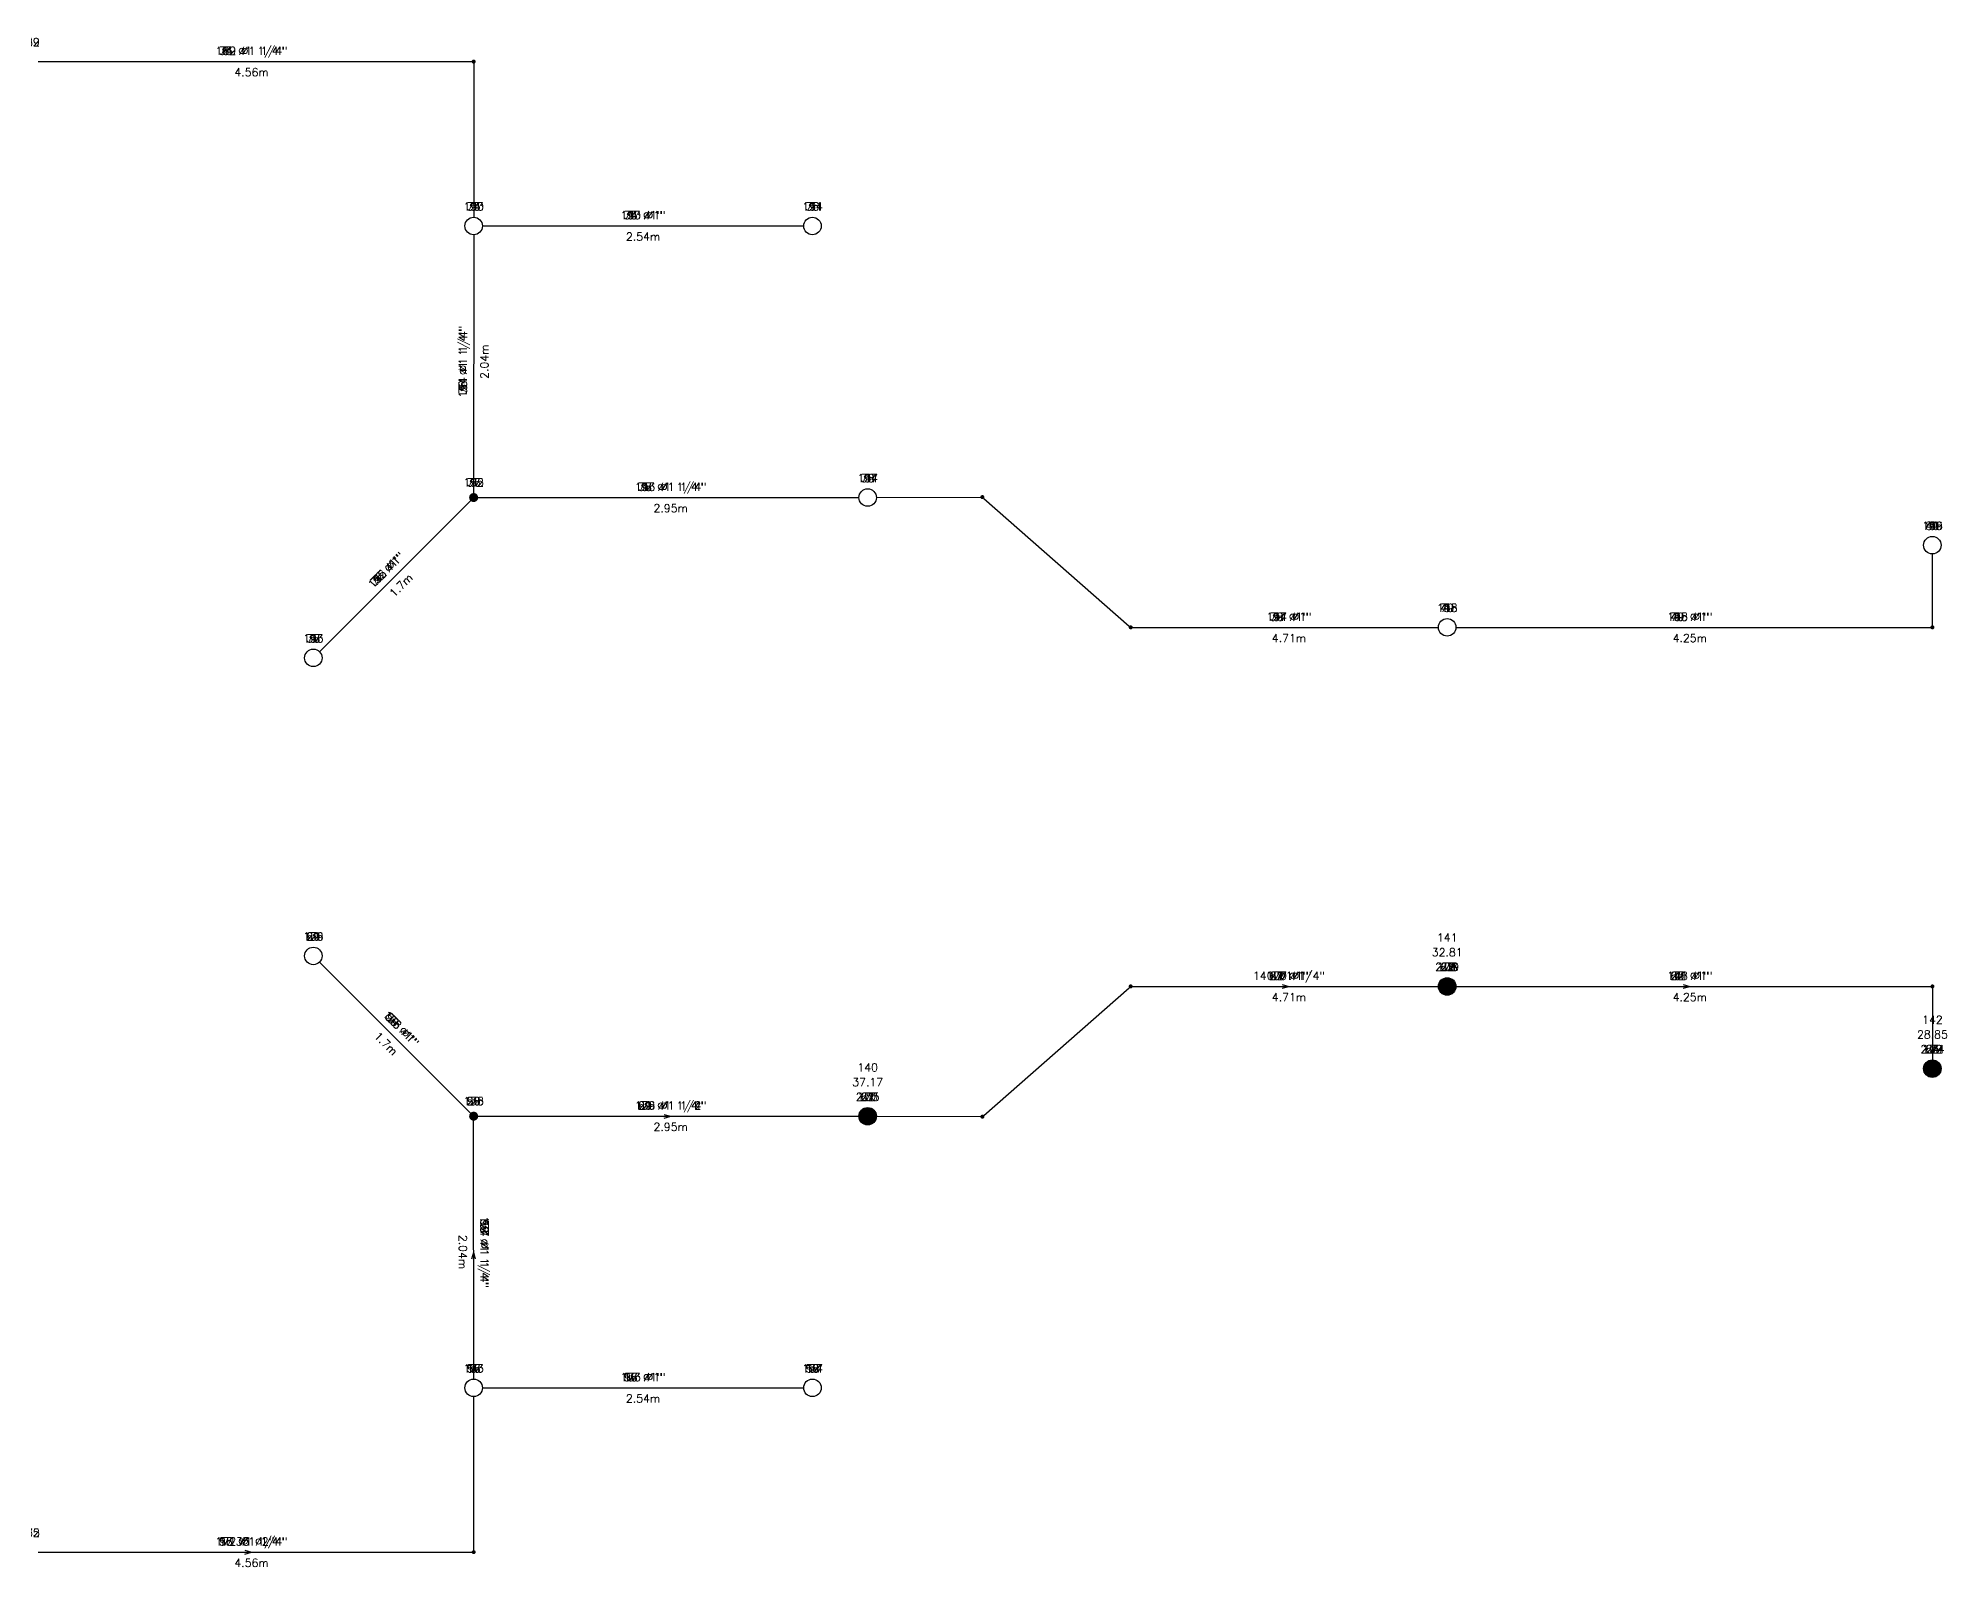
# Model space of a CAD drawing. Extents: x 0 to 27.3, y 0 to 11.5.
# Drawn here: x 13.03 to 27.34, y 0 to 11.46 of the extents above; entities that cross this region are included whole.
import ezdxf
from ezdxf.enums import TextEntityAlignment as Align

# ---------------------------------------------------------------- set-up
doc = ezdxf.new("R2010")
doc.units = 0
doc.header["$LTSCALE"] = 0.5
doc.layers.get('0').update_dxf_attribs({"linetype": 'CONTINUOUS'})
for name, color, linetype in [('TEXTO_NUDOS', 7, 'CONTINUOUS'), ('TEXTO_RAMAS', 7, 'CONTINUOUS'), ('UNIFILAR', 7, 'CONTINUOUS')]:
    doc.layers.add(name, color=color, linetype=linetype)
doc.styles.add('ROMANS', font='Romans', dxfattribs={"height": 2.5})

# ---------------------------------------------------------------- blocks, each defined once
blk = doc.blocks.new('NUDO_PASO_IPCI')
at = {"color": 0, "linetype": 'CONTINUOUS'}
for points in [[(-0.742494, 0.10584), (-0.749351, 0.031185), (-0.748721, -0.043781), (-0.749351, 0.031185)], [(-0.728219, 0.179437), (-0.742494, 0.10584), (-0.74061, -0.118309), (-0.748721, -0.043781)], [(-0.706667, 0.251241), (-0.728219, 0.179437), (-0.725099, -0.191656), (-0.74061, -0.118309)], [(-0.678054, 0.320535), (-0.706667, 0.251241), (-0.702343, -0.263087), (-0.725099, -0.191656)], [(-0.642667, 0.386626), (-0.678054, 0.320535), (-0.672569, -0.33189), (-0.702343, -0.263087)], [(-0.600858, 0.448854), (-0.642667, 0.386626), (-0.636075, -0.397377), (-0.672569, -0.33189)], [(-0.553045, 0.506597), (-0.600858, 0.448854), (-0.593226, -0.458893), (-0.636075, -0.397377)], [(-0.499707, 0.559279), (-0.553045, 0.506597), (-0.544449, -0.515825), (-0.593226, -0.458893)], [(-0.441376, 0.606372), (-0.499707, 0.559279), (-0.490233, -0.567602), (-0.544449, -0.515825)], [(-0.378635, 0.647407), (-0.441376, 0.606372), (-0.431118, -0.613708), (-0.490233, -0.567602)], [(-0.31211, 0.681973), (-0.378635, 0.647407), (-0.367696, -0.653682), (-0.431118, -0.613708)], [(-0.242467, 0.709725), (-0.31211, 0.681973), (-0.300599, -0.687124), (-0.367696, -0.653682)], [(-0.170402, 0.730386), (-0.242467, 0.709725), (-0.2305, -0.713702), (-0.300599, -0.687124)], [(-0.096633, 0.743749), (-0.170402, 0.730386), (-0.158097, -0.733148), (-0.2305, -0.713702)], [(-0.0219, 0.74968), (-0.096633, 0.743749), (-0.084114, -0.745268), (-0.158097, -0.733148)], [(0.053053, 0.748121), (-0.0219, 0.74968), (-0.009291, -0.749942), (-0.084114, -0.745268)], [(0.127475, 0.739087), (0.053053, 0.748121), (0.065624, -0.747123), (-0.009291, -0.749942)], [(0.200624, 0.722669), (0.127475, 0.739087), (0.139884, -0.736839), (0.065624, -0.747123)], [(0.271768, 0.699029), (0.200624, 0.722669), (0.212747, -0.719193), (0.139884, -0.736839)], [(0.340197, 0.668406), (0.271768, 0.699029), (0.283483, -0.694361), (0.212747, -0.719193)], [(0.405227, 0.631103), (0.340197, 0.668406), (0.351388, -0.662591), (0.283483, -0.694361)], [(0.466207, 0.587495), (0.405227, 0.631103), (0.415781, -0.624201), (0.351388, -0.662591)], [(0.52253, 0.538017), (0.466207, 0.587495), (0.47602, -0.579573), (0.415781, -0.624201)], [(0.573632, 0.483163), (0.52253, 0.538017), (0.531502, -0.529155), (0.47602, -0.579573)], [(0.619002, 0.423482), (0.573632, 0.483163), (0.581674, -0.47345), (0.531502, -0.529155)], [(0.658187, 0.359569), (0.619002, 0.423482), (0.626035, -0.413014), (0.581674, -0.47345)], [(0.690796, 0.292064), (0.658187, 0.359569), (0.66414, -0.348452), (0.626035, -0.413014)], [(0.716502, 0.22164), (0.690796, 0.292064), (0.695609, -0.280407), (0.66414, -0.348452)], [(0.73505, 0.149002), (0.716502, 0.22164), (0.720128, -0.209562), (0.695609, -0.280407)], [(0.746253, 0.074875), (0.73505, 0.149002), (0.737451, -0.136622), (0.720128, -0.209562)], [(0.75, 0), (0.746253, 0.074875), (0.747407, -0.062317), (0.737451, -0.136622)]]:
    blk.add_solid(points, dxfattribs=at)
blk = doc.blocks.new('NUDO_DERIVACION_IPCI')
at = {"color": 0, "linetype": 'CONTINUOUS'}
for points in [[(-0.742494, 0.10584), (-0.749351, 0.031185), (-0.748721, -0.043781), (-0.749351, 0.031185)], [(-0.728219, 0.179437), (-0.742494, 0.10584), (-0.74061, -0.118309), (-0.748721, -0.043781)], [(-0.706667, 0.251241), (-0.728219, 0.179437), (-0.725099, -0.191656), (-0.74061, -0.118309)], [(-0.678054, 0.320535), (-0.706667, 0.251241), (-0.702343, -0.263087), (-0.725099, -0.191656)], [(-0.642667, 0.386626), (-0.678054, 0.320535), (-0.672569, -0.33189), (-0.702343, -0.263087)], [(-0.600858, 0.448854), (-0.642667, 0.386626), (-0.636075, -0.397377), (-0.672569, -0.33189)], [(-0.553045, 0.506597), (-0.600858, 0.448854), (-0.593226, -0.458893), (-0.636075, -0.397377)], [(-0.499707, 0.559279), (-0.553045, 0.506597), (-0.544449, -0.515825), (-0.593226, -0.458893)], [(-0.441376, 0.606372), (-0.499707, 0.559279), (-0.490233, -0.567602), (-0.544449, -0.515825)], [(-0.378635, 0.647407), (-0.441376, 0.606372), (-0.431118, -0.613708), (-0.490233, -0.567602)], [(-0.31211, 0.681973), (-0.378635, 0.647407), (-0.367696, -0.653682), (-0.431118, -0.613708)], [(-0.242467, 0.709725), (-0.31211, 0.681973), (-0.300599, -0.687124), (-0.367696, -0.653682)], [(-0.170402, 0.730386), (-0.242467, 0.709725), (-0.2305, -0.713702), (-0.300599, -0.687124)], [(-0.096633, 0.743749), (-0.170402, 0.730386), (-0.158097, -0.733148), (-0.2305, -0.713702)], [(-0.0219, 0.74968), (-0.096633, 0.743749), (-0.084114, -0.745268), (-0.158097, -0.733148)], [(0.053053, 0.748121), (-0.0219, 0.74968), (-0.009291, -0.749942), (-0.084114, -0.745268)], [(0.127475, 0.739087), (0.053053, 0.748121), (0.065624, -0.747123), (-0.009291, -0.749942)], [(0.200624, 0.722669), (0.127475, 0.739087), (0.139884, -0.736839), (0.065624, -0.747123)], [(0.271768, 0.699029), (0.200624, 0.722669), (0.212747, -0.719193), (0.139884, -0.736839)], [(0.340197, 0.668406), (0.271768, 0.699029), (0.283483, -0.694361), (0.212747, -0.719193)], [(0.405227, 0.631103), (0.340197, 0.668406), (0.351388, -0.662591), (0.283483, -0.694361)], [(0.466207, 0.587495), (0.405227, 0.631103), (0.415781, -0.624201), (0.351388, -0.662591)], [(0.52253, 0.538017), (0.466207, 0.587495), (0.47602, -0.579573), (0.415781, -0.624201)], [(0.573632, 0.483163), (0.52253, 0.538017), (0.531502, -0.529155), (0.47602, -0.579573)], [(0.619002, 0.423482), (0.573632, 0.483163), (0.581674, -0.47345), (0.531502, -0.529155)], [(0.658187, 0.359569), (0.619002, 0.423482), (0.626035, -0.413014), (0.581674, -0.47345)], [(0.690796, 0.292064), (0.658187, 0.359569), (0.66414, -0.348452), (0.626035, -0.413014)], [(0.716502, 0.22164), (0.690796, 0.292064), (0.695609, -0.280407), (0.66414, -0.348452)], [(0.73505, 0.149002), (0.716502, 0.22164), (0.720128, -0.209562), (0.695609, -0.280407)], [(0.746253, 0.074875), (0.73505, 0.149002), (0.737451, -0.136622), (0.720128, -0.209562)], [(0.75, 0), (0.746253, 0.074875), (0.747407, -0.062317), (0.737451, -0.136622)]]:
    blk.add_solid(points, dxfattribs=at)
blk = doc.blocks.new('ROCIADOR_AUTOMATICO_IPCI')
at = {"color": 0, "linetype": 'CONTINUOUS'}
blk.add_circle((-0.004736, -0.005671), 1.5, dxfattribs=at)
blk = doc.blocks.new('ROCIADOR_RELLENO_IPCI')
at = {"color": 0}
for points in [[(-1.484989, 0.21168), (-1.498703, 0.062371), (-1.497442, -0.087561), (-1.498703, 0.062371)], [(-1.456437, 0.358874), (-1.484989, 0.21168), (-1.48122, -0.236619), (-1.497442, -0.087561)], [(-1.413334, 0.502482), (-1.456437, 0.358874), (-1.450197, -0.383312), (-1.48122, -0.236619)], [(-1.356108, 0.64107), (-1.413334, 0.502482), (-1.404685, -0.526175), (-1.450197, -0.383312)], [(-1.285333, 0.773252), (-1.356108, 0.64107), (-1.345138, -0.663781), (-1.404685, -0.526175)], [(-1.201715, 0.897708), (-1.285333, 0.773252), (-1.27215, -0.794754), (-1.345138, -0.663781)], [(-1.106091, 1.013195), (-1.201715, 0.897708), (-1.186452, -0.917787), (-1.27215, -0.794754)], [(-0.999414, 1.118558), (-1.106091, 1.013195), (-1.088898, -1.031649), (-1.186452, -0.917787)], [(-0.882752, 1.212745), (-0.999414, 1.118558), (-0.980465, -1.135204), (-1.088898, -1.031649)], [(-0.757269, 1.294814), (-0.882752, 1.212745), (-0.862236, -1.227416), (-0.980465, -1.135204)], [(-0.62422, 1.363946), (-0.757269, 1.294814), (-0.735391, -1.307364), (-0.862236, -1.227416)], [(-0.484934, 1.41945), (-0.62422, 1.363946), (-0.601199, -1.374249), (-0.735391, -1.307364)], [(-0.340803, 1.460771), (-0.484934, 1.41945), (-0.460999, -1.427403), (-0.601199, -1.374249)], [(-0.193267, 1.487497), (-0.340803, 1.460771), (-0.316194, -1.466295), (-0.460999, -1.427403)], [(-0.043799, 1.49936), (-0.193267, 1.487497), (-0.168229, -1.490537), (-0.316194, -1.466295)], [(0.106106, 1.496242), (-0.043799, 1.49936), (-0.018583, -1.499885), (-0.168229, -1.490537)], [(0.254951, 1.478175), (0.106106, 1.496242), (0.131249, -1.494247), (-0.018583, -1.499885)], [(0.401248, 1.445337), (0.254951, 1.478175), (0.279769, -1.473679), (0.131249, -1.494247)], [(0.543537, 1.398059), (0.401248, 1.445337), (0.425493, -1.438386), (0.279769, -1.473679)], [(0.680394, 1.336811), (0.543537, 1.398059), (0.566967, -1.388722), (0.425493, -1.438386)], [(0.810453, 1.262206), (0.680394, 1.336811), (0.702775, -1.325182), (0.566967, -1.388722)], [(0.932415, 1.17499), (0.810453, 1.262206), (0.831562, -1.248401), (0.702775, -1.325182)], [(1.04506, 1.076034), (0.932415, 1.17499), (0.952039, -1.159147), (0.831562, -1.248401)], [(1.147263, 0.966327), (1.04506, 1.076034), (1.063005, -1.05831), (0.952039, -1.159147)], [(1.238003, 0.846964), (1.147263, 0.966327), (1.163349, -0.9469), (1.063005, -1.05831)], [(1.316374, 0.719138), (1.238003, 0.846964), (1.252069, -0.826028), (1.163349, -0.9469)], [(1.381591, 0.584128), (1.316374, 0.719138), (1.328279, -0.696903), (1.252069, -0.826028)], [(1.433005, 0.44328), (1.381591, 0.584128), (1.391218, -0.560815), (1.328279, -0.696903)], [(1.4701, 0.298004), (1.433005, 0.44328), (1.440255, -0.419123), (1.391218, -0.560815)], [(1.492506, 0.14975), (1.4701, 0.298004), (1.474903, -0.273244), (1.440255, -0.419123)], [(1.5, 0), (1.492506, 0.14975), (1.494813, -0.124634), (1.474903, -0.273244)]]:
    blk.add_solid(points, dxfattribs=at)

msp = doc.modelspace()

# ---------------------------------------------------------------- linework, layer by layer
at = {"layer": 'UNIFILAR', "color": 94, "linetype": 'CONTINUOUS'}
for p, q in [((13.028216, 11.285356, 5), (16.278314, 11.285356, 5)), ((13.028216, 11.285356, 7.6), (16.278314, 11.285356, 7.6)), ((13.028216, 11.285356, 10.2), (16.278314, 11.285356, 10.2)), ((13.028216, 11.285356, 12.8), (16.278314, 11.285356, 12.8)), ((13.028216, 11.285356, 15.4), (16.278314, 11.285356, 15.4)), ((16.293315, 11.270356, 5), (16.293336, 10.11871, 5)), ((16.293315, 11.270356, 7.6), (16.293336, 10.11871, 7.6)), ((16.293315, 11.270356, 10.2), (16.293336, 10.11871, 10.2)), ((16.293315, 11.270356, 12.8), (16.293336, 10.11871, 12.8)), ((16.293315, 11.270356, 15.4), (16.293336, 10.11871, 15.4)), ((16.358962, 10.053085, 5), (18.767712, 10.053085, 5)), ((16.358962, 10.053085, 7.6), (18.767712, 10.053085, 7.6)), ((16.358962, 10.053085, 10.2), (18.767712, 10.053085, 10.2)), ((16.358962, 10.053085, 12.8), (18.767712, 10.053085, 12.8)), ((16.358962, 10.053085, 15.4), (18.767712, 10.053085, 15.4)), ((16.293331, 9.98746, 5), (16.293156, 8.050657, 5)), ((16.293331, 9.98746, 7.6), (16.293156, 8.050657, 7.6)), ((16.293331, 9.98746, 10.2), (16.293156, 8.050657, 10.2)), ((16.293331, 9.98746, 12.8), (16.293156, 8.050657, 12.8)), ((16.293331, 9.98746, 15.4), (16.293156, 8.050657, 15.4)), ((16.326903, 8.016907, 5), (19.181778, 8.016907, 5)), ((16.326903, 8.016907, 7.6), (19.181778, 8.016907, 7.6)), ((16.326903, 8.016907, 10.2), (19.181778, 8.016907, 10.2)), ((16.326903, 8.016907, 12.8), (19.181778, 8.016907, 12.8)), ((16.326903, 8.016907, 15.4), (19.181778, 8.016907, 15.4)), ((19.313027, 8.017167, 5), (20.092396, 8.02025, 5)), ((19.313027, 8.017167, 7.6), (20.092396, 8.02025, 7.6)), ((19.313027, 8.017167, 10.2), (20.092396, 8.02025, 10.2)), ((19.313027, 8.017167, 12.8), (20.092396, 8.02025, 12.8)), ((19.313027, 8.017167, 15.4), (20.092396, 8.02025, 15.4)), ((16.269288, 7.993042, 5), (15.137476, 6.861229, 5)), ((16.269288, 7.993042, 7.6), (15.137476, 6.861229, 7.6)), ((16.269288, 7.993042, 10.2), (15.137476, 6.861229, 10.2)), ((16.269288, 7.993042, 12.8), (15.137476, 6.861229, 12.8)), ((16.269288, 7.993042, 15.4), (15.137476, 6.861229, 15.4)), ((20.118666, 8.01041, 5), (21.208132, 7.053559, 5)), ((20.118666, 8.01041, 7.6), (21.208132, 7.053559, 7.6)), ((20.118666, 8.01041, 10.2), (21.208132, 7.053559, 10.2)), ((20.118666, 8.01041, 12.8), (21.208132, 7.053559, 12.8)), ((20.118666, 8.01041, 15.4), (21.208132, 7.053559, 15.4)), ((27.230308, 7.058661, 5), (27.230308, 7.594097, 5)), ((27.230308, 7.058661, 7.6), (27.230308, 7.594097, 7.6)), ((27.230308, 7.058661, 10.2), (27.230308, 7.594097, 10.2)), ((27.230308, 7.058661, 12.8), (27.230308, 7.594097, 12.8)), ((27.230308, 7.058661, 15.4), (27.230308, 7.594097, 15.4)), ((21.234403, 7.043661, 5), (23.526736, 7.043661, 5)), ((21.234403, 7.043661, 7.6), (23.526736, 7.043661, 7.6)), ((21.234403, 7.043661, 10.2), (23.526736, 7.043661, 10.2)), ((21.234403, 7.043661, 12.8), (23.526736, 7.043661, 12.8)), ((21.234403, 7.043661, 15.4), (23.526736, 7.043661, 15.4)), ((23.657986, 7.043661, 5), (27.215308, 7.043661, 5)), ((23.657986, 7.043661, 7.6), (27.215308, 7.043661, 7.6)), ((23.657986, 7.043661, 10.2), (27.215308, 7.043661, 10.2)), ((23.657986, 7.043661, 12.8), (27.215308, 7.043661, 12.8)), ((23.657986, 7.043661, 15.4), (27.215308, 7.043661, 15.4)), ((16.269288, 3.402289, 5), (15.137476, 4.534102, 5)), ((16.269288, 3.402289, 7.6), (15.137476, 4.534102, 7.6)), ((16.269288, 3.402289, 10.2), (15.137476, 4.534102, 10.2)), ((16.269288, 3.402289, 12.8), (15.137476, 4.534102, 12.8)), ((16.269288, 3.402289, 15.4), (15.137476, 4.534102, 15.4)), ((20.118666, 3.384921, 5), (21.208132, 4.341772, 5)), ((20.118666, 3.384921, 7.6), (21.208132, 4.341772, 7.6)), ((20.118666, 3.384921, 10.2), (21.208132, 4.341772, 10.2)), ((20.118666, 3.384921, 12.8), (21.208132, 4.341772, 12.8)), ((20.118666, 3.384921, 15.4), (21.208132, 4.341772, 15.4)), ((21.234403, 4.35167, 5), (23.526736, 4.35167, 5)), ((21.234403, 4.35167, 7.6), (23.526736, 4.35167, 7.6)), ((21.234403, 4.35167, 10.2), (23.526736, 4.35167, 10.2)), ((21.234403, 4.35167, 12.8), (23.526736, 4.35167, 12.8)), ((21.234403, 4.35167, 15.4), (23.526736, 4.35167, 15.4)), ((22.355882, 4.36567, 15.4), (22.405882, 4.35167, 15.4)), ((22.355882, 4.33767, 15.4), (22.405882, 4.35167, 15.4)), ((23.657986, 4.35167, 5), (27.215308, 4.35167, 5)), ((23.657986, 4.35167, 7.6), (27.215308, 4.35167, 7.6)), ((23.657986, 4.35167, 10.2), (27.215308, 4.35167, 10.2)), ((23.657986, 4.35167, 12.8), (27.215308, 4.35167, 12.8)), ((23.657986, 4.35167, 15.4), (27.215308, 4.35167, 15.4)), ((25.361335, 4.36567, 15.4), (25.411335, 4.35167, 15.4)), ((25.361335, 4.33767, 15.4), (25.411335, 4.35167, 15.4)), ((27.230308, 4.33667, 5), (27.230308, 3.801234, 5)), ((27.230308, 4.33667, 7.6), (27.230308, 3.801234, 7.6)), ((27.230308, 4.33667, 10.2), (27.230308, 3.801234, 10.2)), ((27.230308, 4.33667, 12.8), (27.230308, 3.801234, 12.8)), ((27.230308, 4.33667, 15.4), (27.230308, 3.801234, 15.4)), ((16.293331, 1.407871, 5), (16.293156, 3.344674, 5)), ((16.293331, 1.407871, 7.6), (16.293156, 3.344674, 7.6)), ((16.293331, 1.407871, 10.2), (16.293156, 3.344674, 10.2)), ((16.293331, 1.407871, 12.8), (16.293156, 3.344674, 12.8)), ((16.293331, 1.407871, 15.4), (16.293156, 3.344674, 15.4)), ((16.326903, 3.378424, 5), (19.181778, 3.378424, 5)), ((16.326903, 3.378424, 7.6), (19.181778, 3.378424, 7.6)), ((16.326903, 3.378424, 10.2), (19.181778, 3.378424, 10.2)), ((16.326903, 3.378424, 12.8), (19.181778, 3.378424, 12.8)), ((16.326903, 3.378424, 15.4), (19.181778, 3.378424, 15.4)), ((17.720278, 3.392424, 15.4), (17.770278, 3.378424, 15.4)), ((17.720278, 3.364424, 15.4), (17.770278, 3.378424, 15.4)), ((19.313027, 3.378165, 5), (20.092396, 3.375082, 5)), ((19.313027, 3.378165, 7.6), (20.092396, 3.375082, 7.6)), ((19.313027, 3.378165, 10.2), (20.092396, 3.375082, 10.2)), ((19.313027, 3.378165, 12.8), (20.092396, 3.375082, 12.8)), ((19.313027, 3.378165, 15.4), (20.092396, 3.375082, 15.4)), ((16.27925, 2.310334, 15.4), (16.293245, 2.360335, 15.4)), ((16.30725, 2.310336, 15.4), (16.293245, 2.360335, 15.4)), ((16.358962, 1.342246, 5), (18.767712, 1.342246, 5)), ((16.358962, 1.342246, 7.6), (18.767712, 1.342246, 7.6)), ((16.358962, 1.342246, 10.2), (18.767712, 1.342246, 10.2)), ((16.358962, 1.342246, 12.8), (18.767712, 1.342246, 12.8)), ((16.358962, 1.342246, 15.4), (18.767712, 1.342246, 15.4)), ((16.293315, 0.124975, 5), (16.293336, 1.276621, 5)), ((16.293315, 0.124975, 7.6), (16.293336, 1.276621, 7.6)), ((16.293315, 0.124975, 10.2), (16.293336, 1.276621, 10.2)), ((16.293315, 0.124975, 12.8), (16.293336, 1.276621, 12.8)), ((16.293315, 0.124975, 15.4), (16.293336, 1.276621, 15.4)), ((13.028216, 0.109975, 5), (16.278314, 0.109975, 5)), ((13.028216, 0.109975, 7.6), (16.278314, 0.109975, 7.6)), ((13.028216, 0.109975, 10.2), (16.278314, 0.109975, 10.2)), ((13.028216, 0.109975, 12.8), (16.278314, 0.109975, 12.8)), ((13.028216, 0.109975, 15.4), (16.278314, 0.109975, 15.4)), ((14.577953, 0.123975, 15.4), (14.627953, 0.109975, 15.4)), ((14.577953, 0.095975, 15.4), (14.627953, 0.109975, 15.4))]:
    msp.add_line(p, q, dxfattribs=at)

# ---------------------------------------------------------------- block references
for name, p, xscale, yscale in [('NUDO_PASO_IPCI', (16.293314, 11.285356, 5), 0.02, 0.02), ('NUDO_PASO_IPCI', (16.293314, 11.285356, 7.6), 0.02, 0.02), ('NUDO_PASO_IPCI', (16.293314, 11.285356, 10.2), 0.02, 0.02), ('NUDO_PASO_IPCI', (16.293314, 11.285356, 12.8), 0.02, 0.02), ('NUDO_PASO_IPCI', (16.293314, 11.285356, 15.4), 0.02, 0.02), ('ROCIADOR_AUTOMATICO_IPCI', (16.293337, 10.053085, 5), 0.04375, 0.04375), ('ROCIADOR_AUTOMATICO_IPCI', (16.293337, 10.053085, 7.6), 0.04375, 0.04375), ('ROCIADOR_AUTOMATICO_IPCI', (16.293337, 10.053085, 10.2), 0.04375, 0.04375), ('ROCIADOR_AUTOMATICO_IPCI', (16.293337, 10.053085, 12.8), 0.04375, 0.04375), ('ROCIADOR_AUTOMATICO_IPCI', (16.293337, 10.053085, 15.4), 0.04375, 0.04375), ('ROCIADOR_AUTOMATICO_IPCI', (18.833337, 10.053085, 5), 0.04375, 0.04375), ('ROCIADOR_AUTOMATICO_IPCI', (18.833337, 10.053085, 7.6), 0.04375, 0.04375), ('ROCIADOR_AUTOMATICO_IPCI', (18.833337, 10.053085, 10.2), 0.04375, 0.04375), ('ROCIADOR_AUTOMATICO_IPCI', (18.833337, 10.053085, 12.8), 0.04375, 0.04375), ('ROCIADOR_AUTOMATICO_IPCI', (18.833337, 10.053085, 15.4), 0.04375, 0.04375), ('NUDO_DERIVACION_IPCI', (16.293153, 8.016907, 5), 0.045, 0.045), ('NUDO_DERIVACION_IPCI', (16.293153, 8.016907, 7.6), 0.045, 0.045), ('NUDO_DERIVACION_IPCI', (16.293153, 8.016907, 10.2), 0.045, 0.045), ('NUDO_DERIVACION_IPCI', (16.293153, 8.016907, 12.8), 0.045, 0.045), ('NUDO_DERIVACION_IPCI', (16.293153, 8.016907, 15.4), 0.045, 0.045), ('ROCIADOR_AUTOMATICO_IPCI', (19.247403, 8.016907, 5), 0.04375, 0.04375), ('ROCIADOR_AUTOMATICO_IPCI', (19.247403, 8.016907, 7.6), 0.04375, 0.04375), ('ROCIADOR_AUTOMATICO_IPCI', (19.247403, 8.016907, 10.2), 0.04375, 0.04375), ('ROCIADOR_AUTOMATICO_IPCI', (19.247403, 8.016907, 12.8), 0.04375, 0.04375), ('ROCIADOR_AUTOMATICO_IPCI', (19.247403, 8.016907, 15.4), 0.04375, 0.04375), ('NUDO_PASO_IPCI', (20.107396, 8.020309, 5), 0.02, 0.02), ('NUDO_PASO_IPCI', (20.107396, 8.020309, 7.6), 0.02, 0.02), ('NUDO_PASO_IPCI', (20.107396, 8.020309, 10.2), 0.02, 0.02), ('NUDO_PASO_IPCI', (20.107396, 8.020309, 12.8), 0.02, 0.02), ('NUDO_PASO_IPCI', (20.107396, 8.020309, 15.4), 0.02, 0.02), ('ROCIADOR_AUTOMATICO_IPCI', (27.230308, 7.659722, 5), 0.04375, 0.04375), ('ROCIADOR_AUTOMATICO_IPCI', (27.230308, 7.659722, 7.6), 0.04375, 0.04375), ('ROCIADOR_AUTOMATICO_IPCI', (27.230308, 7.659722, 10.2), 0.04375, 0.04375), ('ROCIADOR_AUTOMATICO_IPCI', (27.230308, 7.659722, 12.8), 0.04375, 0.04375), ('ROCIADOR_AUTOMATICO_IPCI', (27.230308, 7.659722, 15.4), 0.04375, 0.04375), ('NUDO_PASO_IPCI', (21.219403, 7.043661, 5), 0.02, 0.02), ('NUDO_PASO_IPCI', (21.219403, 7.043661, 7.6), 0.02, 0.02), ('NUDO_PASO_IPCI', (21.219403, 7.043661, 10.2), 0.02, 0.02), ('NUDO_PASO_IPCI', (21.219403, 7.043661, 12.8), 0.02, 0.02), ('NUDO_PASO_IPCI', (21.219403, 7.043661, 15.4), 0.02, 0.02), ('ROCIADOR_AUTOMATICO_IPCI', (23.592361, 7.043661, 5), 0.04375, 0.04375), ('ROCIADOR_AUTOMATICO_IPCI', (23.592361, 7.043661, 7.6), 0.04375, 0.04375), ('ROCIADOR_AUTOMATICO_IPCI', (23.592361, 7.043661, 10.2), 0.04375, 0.04375), ('ROCIADOR_AUTOMATICO_IPCI', (23.592361, 7.043661, 12.8), 0.04375, 0.04375), ('ROCIADOR_AUTOMATICO_IPCI', (23.592361, 7.043661, 15.4), 0.04375, 0.04375), ('NUDO_PASO_IPCI', (27.230308, 7.043661, 5), 0.02, 0.02), ('NUDO_PASO_IPCI', (27.230308, 7.043661, 7.6), 0.02, 0.02), ('NUDO_PASO_IPCI', (27.230308, 7.043661, 10.2), 0.02, 0.02), ('NUDO_PASO_IPCI', (27.230308, 7.043661, 12.8), 0.02, 0.02), ('NUDO_PASO_IPCI', (27.230308, 7.043661, 15.4), 0.02, 0.02), ('ROCIADOR_AUTOMATICO_IPCI', (15.091072, 6.814825, 5), 0.04375, 0.04375), ('ROCIADOR_AUTOMATICO_IPCI', (15.091072, 6.814825, 7.6), 0.04375, 0.04375), ('ROCIADOR_AUTOMATICO_IPCI', (15.091072, 6.814825, 10.2), 0.04375, 0.04375), ('ROCIADOR_AUTOMATICO_IPCI', (15.091072, 6.814825, 12.8), 0.04375, 0.04375), ('ROCIADOR_AUTOMATICO_IPCI', (15.091072, 6.814825, 15.4), 0.04375, 0.04375), ('ROCIADOR_AUTOMATICO_IPCI', (15.091072, 4.580506, 5), 0.04375, 0.04375), ('ROCIADOR_AUTOMATICO_IPCI', (15.091072, 4.580506, 7.6), 0.04375, 0.04375), ('ROCIADOR_AUTOMATICO_IPCI', (15.091072, 4.580506, 10.2), 0.04375, 0.04375), ('ROCIADOR_AUTOMATICO_IPCI', (15.091072, 4.580506, 12.8), 0.04375, 0.04375), ('ROCIADOR_AUTOMATICO_IPCI', (15.091072, 4.580506, 15.4), 0.04375, 0.04375), ('NUDO_PASO_IPCI', (21.219403, 4.35167, 5), 0.02, 0.02), ('NUDO_PASO_IPCI', (21.219403, 4.35167, 7.6), 0.02, 0.02), ('NUDO_PASO_IPCI', (21.219403, 4.35167, 10.2), 0.02, 0.02), ('NUDO_PASO_IPCI', (21.219403, 4.35167, 12.8), 0.02, 0.02), ('NUDO_PASO_IPCI', (21.219403, 4.35167, 15.4), 0.02, 0.02), ('ROCIADOR_AUTOMATICO_IPCI', (23.592361, 4.35167, 5), 0.04375, 0.04375), ('ROCIADOR_AUTOMATICO_IPCI', (23.592361, 4.35167, 7.6), 0.04375, 0.04375), ('ROCIADOR_AUTOMATICO_IPCI', (23.592361, 4.35167, 10.2), 0.04375, 0.04375), ('ROCIADOR_AUTOMATICO_IPCI', (23.592361, 4.35167, 12.8), 0.04375, 0.04375), ('ROCIADOR_AUTOMATICO_IPCI', (23.592361, 4.35167, 15.4), 0.04375, 0.04375), ('NUDO_PASO_IPCI', (27.230308, 4.35167, 5), 0.02, 0.02), ('NUDO_PASO_IPCI', (27.230308, 4.35167, 7.6), 0.02, 0.02), ('NUDO_PASO_IPCI', (27.230308, 4.35167, 10.2), 0.02, 0.02), ('NUDO_PASO_IPCI', (27.230308, 4.35167, 12.8), 0.02, 0.02), ('NUDO_PASO_IPCI', (27.230308, 4.35167, 15.4), 0.02, 0.02), ('ROCIADOR_AUTOMATICO_IPCI', (27.230308, 3.735609, 5), 0.04375, 0.04375), ('ROCIADOR_AUTOMATICO_IPCI', (27.230308, 3.735609, 7.6), 0.04375, 0.04375), ('ROCIADOR_AUTOMATICO_IPCI', (27.230308, 3.735609, 10.2), 0.04375, 0.04375), ('ROCIADOR_AUTOMATICO_IPCI', (27.230308, 3.735609, 12.8), 0.04375, 0.04375), ('ROCIADOR_AUTOMATICO_IPCI', (27.230308, 3.735609, 15.4), 0.04375, 0.04375), ('ROCIADOR_AUTOMATICO_IPCI', (19.247403, 3.378424, 5), 0.04375, 0.04375), ('ROCIADOR_AUTOMATICO_IPCI', (19.247403, 3.378424, 7.6), 0.04375, 0.04375), ('ROCIADOR_AUTOMATICO_IPCI', (19.247403, 3.378424, 10.2), 0.04375, 0.04375), ('ROCIADOR_AUTOMATICO_IPCI', (19.247403, 3.378424, 12.8), 0.04375, 0.04375), ('ROCIADOR_AUTOMATICO_IPCI', (19.247403, 3.378424, 15.4), 0.04375, 0.04375), ('NUDO_DERIVACION_IPCI', (16.293153, 3.378424, 5), 0.045, 0.045), ('NUDO_DERIVACION_IPCI', (16.293153, 3.378424, 7.6), 0.045, 0.045), ('NUDO_DERIVACION_IPCI', (16.293153, 3.378424, 10.2), 0.045, 0.045), ('NUDO_DERIVACION_IPCI', (16.293153, 3.378424, 12.8), 0.045, 0.045), ('NUDO_DERIVACION_IPCI', (16.293153, 3.378424, 15.4), 0.045, 0.045), ('NUDO_PASO_IPCI', (20.107396, 3.375022, 5), 0.02, 0.02), ('NUDO_PASO_IPCI', (20.107396, 3.375022, 7.6), 0.02, 0.02), ('NUDO_PASO_IPCI', (20.107396, 3.375022, 10.2), 0.02, 0.02), ('NUDO_PASO_IPCI', (20.107396, 3.375022, 12.8), 0.02, 0.02), ('NUDO_PASO_IPCI', (20.107396, 3.375022, 15.4), 0.02, 0.02), ('ROCIADOR_AUTOMATICO_IPCI', (16.293337, 1.342246, 5), 0.04375, 0.04375), ('ROCIADOR_AUTOMATICO_IPCI', (16.293337, 1.342246, 7.6), 0.04375, 0.04375), ('ROCIADOR_AUTOMATICO_IPCI', (16.293337, 1.342246, 10.2), 0.04375, 0.04375), ('ROCIADOR_AUTOMATICO_IPCI', (16.293337, 1.342246, 12.8), 0.04375, 0.04375), ('ROCIADOR_AUTOMATICO_IPCI', (16.293337, 1.342246, 15.4), 0.04375, 0.04375), ('ROCIADOR_AUTOMATICO_IPCI', (18.833337, 1.342246, 5), 0.04375, 0.04375), ('ROCIADOR_AUTOMATICO_IPCI', (18.833337, 1.342246, 7.6), 0.04375, 0.04375), ('ROCIADOR_AUTOMATICO_IPCI', (18.833337, 1.342246, 10.2), 0.04375, 0.04375), ('ROCIADOR_AUTOMATICO_IPCI', (18.833337, 1.342246, 12.8), 0.04375, 0.04375), ('ROCIADOR_AUTOMATICO_IPCI', (18.833337, 1.342246, 15.4), 0.04375, 0.04375), ('NUDO_PASO_IPCI', (16.293314, 0.109975, 5), 0.02, 0.02), ('NUDO_PASO_IPCI', (16.293314, 0.109975, 7.6), 0.02, 0.02), ('NUDO_PASO_IPCI', (16.293314, 0.109975, 10.2), 0.02, 0.02), ('NUDO_PASO_IPCI', (16.293314, 0.109975, 12.8), 0.02, 0.02), ('NUDO_PASO_IPCI', (16.293314, 0.109975, 15.4), 0.02, 0.02)]:
    msp.add_blockref(name, p, dxfattribs=dict(at, xscale=xscale, yscale=yscale))
at = {"layer": 'UNIFILAR', "color": 4, "linetype": 'CONTINUOUS', "xscale": 0.04375, "yscale": 0.04375}
for p in [(23.592361, 4.35167, 15.4), (27.230308, 3.735609, 15.4), (19.247403, 3.378424, 15.4)]:
    msp.add_blockref('ROCIADOR_RELLENO_IPCI', p, dxfattribs=at)

# ---------------------------------------------------------------- texts
at = {"layer": 'TEXTO_NUDOS', "color": 94, "linetype": 'CONTINUOUS', "style": 'ROMANS'}
for s, p in [('189', (12.962591, 11.400981, 5)), ('112', (12.962591, 11.400981, 12.8)), ('152', (12.962591, 11.400981, 15.4)), ('190', (16.293337, 10.16871, 5)), ('113', (16.293337, 10.16871, 12.8)), ('153', (16.293337, 10.16871, 15.4)), ('35', (16.293337, 10.16871, 7.6)), ('74', (16.293337, 10.16871, 10.2)), ('191', (18.833337, 10.16871, 5)), ('114', (18.833337, 10.16871, 12.8)), ('154', (18.833337, 10.16871, 15.4)), ('36', (18.833337, 10.16871, 7.6)), ('75', (18.833337, 10.16871, 10.2)), ('192', (16.293153, 8.100657, 5)), ('115', (16.293153, 8.100657, 12.8)), ('155', (16.293153, 8.100657, 15.4)), ('37', (16.293153, 8.100657, 7.6)), ('76', (16.293153, 8.100657, 10.2)), ('194', (19.247403, 8.132532, 5)), ('117', (19.247403, 8.132532, 12.8)), ('157', (19.247403, 8.132532, 15.4)), ('39', (19.247403, 8.132532, 7.6)), ('78', (19.247403, 8.132532, 10.2)), ('196', (27.230308, 7.775347, 5)), ('119', (27.230308, 7.775347, 12.8)), ('159', (27.230308, 7.775347, 15.4)), ('41', (27.230308, 7.775347, 7.6)), ('80', (27.230308, 7.775347, 10.2)), ('195', (23.592361, 7.159286, 5)), ('118', (23.592361, 7.159286, 12.8)), ('158', (23.592361, 7.159286, 15.4)), ('40', (23.592361, 7.159286, 7.6)), ('79', (23.592361, 7.159286, 10.2)), ('193', (15.091072, 6.93045, 5)), ('116', (15.091072, 6.93045, 12.8)), ('156', (15.091072, 6.93045, 15.4)), ('38', (15.091072, 6.93045, 7.6)), ('77', (15.091072, 6.93045, 10.2)), ('176', (15.091072, 4.696131, 5)), ('139', (15.091072, 4.696131, 15.4)), ('21', (15.091072, 4.696131, 7.6)), ('99', (15.091072, 4.696131, 12.8)), ('60', (15.091072, 4.696131, 10.2)), ('141', (23.592361, 4.687295, 15.4)), ('32.81', (23.592361, 4.577295, 15.4)), ('2.39', (23.592361, 4.467295, 15.4)), ('178', (23.592361, 4.467295, 5)), ('101', (23.592361, 4.467295, 12.8)), ('23', (23.592361, 4.467295, 7.6)), ('62', (23.592361, 4.467295, 10.2)), ('28.85', (27.230308, 3.961234, 15.4)), ('142', (27.230308, 4.071234, 15.4)), ('2.24', (27.230308, 3.851234, 15.4)), ('179', (27.230308, 3.851234, 5)), ('102', (27.230308, 3.851234, 12.8)), ('24', (27.230308, 3.851234, 7.6)), ('63', (27.230308, 3.851234, 10.2)), ('140', (19.247403, 3.714049, 15.4)), ('37.17', (19.247403, 3.604049, 15.4)), ('175', (16.293153, 3.462174, 5)), ('138', (16.293153, 3.462174, 15.4)), ('20', (16.293153, 3.462174, 7.6)), ('59', (16.293153, 3.462174, 10.2)), ('98', (16.293153, 3.462174, 12.8)), ('2.55', (19.247403, 3.494049, 15.4)), ('177', (19.247403, 3.494049, 5)), ('100', (19.247403, 3.494049, 12.8)), ('22', (19.247403, 3.494049, 7.6)), ('61', (19.247403, 3.494049, 10.2)), ('173', (16.293337, 1.457871, 5)), ('136', (16.293337, 1.457871, 15.4)), ('57', (16.293337, 1.457871, 10.2)), ('96', (16.293337, 1.457871, 12.8)), ('18', (16.293337, 1.457871, 7.6)), ('174', (18.833337, 1.457871, 5)), ('137', (18.833337, 1.457871, 15.4)), ('58', (18.833337, 1.457871, 10.2)), ('97', (18.833337, 1.457871, 12.8)), ('19', (18.833337, 1.457871, 7.6)), ('172', (12.962591, 0.2256, 5)), ('135', (12.962591, 0.2256, 15.4))]:
    msp.add_text(s, height=0.06, dxfattribs=at).set_placement(p, align=Align.CENTER)
at = {"layer": 'TEXTO_RAMAS', "color": 94, "linetype": 'CONTINUOUS', "style": 'ROMANS'}
for s, p in [('189 Ø1 1/4"', (14.627953, 11.335356, 5)), ('112 Ø1 1/4"', (14.627953, 11.335356, 12.8)), ('152 Ø1 1/4"', (14.627953, 11.335356, 15.4)), ('34 Ø1 1/4"', (14.627953, 11.335356, 7.6)), ('73 Ø1 1/4"', (14.627953, 11.335356, 10.2)), ('190 Ø1"', (17.563337, 10.103085, 5)), ('113 Ø1"', (17.563337, 10.103085, 12.8)), ('153 Ø1"', (17.563337, 10.103085, 15.4)), ('35 Ø1"', (17.563337, 10.103085, 7.6)), ('74 Ø1"', (17.563337, 10.103085, 10.2)), ('193 Ø1 1/4"', (17.770278, 8.066907, 5)), ('116 Ø1 1/4"', (17.770278, 8.066907, 12.8)), ('156 Ø1 1/4"', (17.770278, 8.066907, 15.4)), ('38 Ø1 1/4"', (17.770278, 8.066907, 7.6)), ('77 Ø1 1/4"', (17.770278, 8.066907, 10.2)), ('194 Ø1"', (22.405882, 7.093661, 5)), ('117 Ø1"', (22.405882, 7.093661, 12.8)), ('157 Ø1"', (22.405882, 7.093661, 15.4)), ('39 Ø1"', (22.405882, 7.093661, 7.6)), ('78 Ø1"', (22.405882, 7.093661, 10.2)), ('40 Ø1"', (25.411335, 7.093661, 7.6)), ('79 Ø1"', (25.411335, 7.093661, 10.2)), ('140 Ø1 1/4"', (22.405882, 4.40167, 15.4)), ('177 Ø1"', (22.405882, 4.40167, 5)), ('100 Ø1"', (22.405882, 4.40167, 12.8)), ('22 Ø1"', (22.405882, 4.40167, 7.6)), ('61 Ø1"', (22.405882, 4.40167, 10.2)), ('178 Ø1"', (25.411335, 4.40167, 5)), ('101 Ø1"', (25.411335, 4.40167, 12.8)), ('141 Ø1"', (25.411335, 4.40167, 15.4)), ('23 Ø1"', (25.411335, 4.40167, 7.6)), ('62 Ø1"', (25.411335, 4.40167, 10.2)), ('176 Ø1 1/4"', (17.770278, 3.428424, 5)), ('139 Ø1 1/2"', (17.770278, 3.428424, 15.4)), ('21 Ø1 1/4"', (17.770278, 3.428424, 7.6)), ('99 Ø1 1/4"', (17.770278, 3.428424, 12.8)), ('173 Ø1"', (17.563337, 1.392246, 5)), ('136 Ø1"', (17.563337, 1.392246, 15.4)), ('57 Ø1"', (17.563337, 1.392246, 10.2)), ('96 Ø1"', (17.563337, 1.392246, 12.8)), ('18 Ø1"', (17.563337, 1.392246, 7.6)), ('172 Ø1 1/4"', (14.627953, 0.159975, 5)), ('56 Ø1 1/4"', (14.627953, 0.159975, 10.2)), ('95 Ø1 1/4"', (14.627953, 0.159975, 12.8)), ('17 Ø1 1/4"', (14.627953, 0.159975, 7.6)), ('135 Ø2"', (14.627953, 0.159975, 15.4))]:
    msp.add_text(s, height=0.06, dxfattribs=at).set_placement(p, align=Align.CENTER)
for s, p in [('4.56m', (14.627953, 11.235356, 5)), ('4.56m', (14.627953, 11.235356, 7.6)), ('4.56m', (14.627953, 11.235356, 10.2)), ('4.56m', (14.627953, 11.235356, 12.8)), ('4.56m', (14.627953, 11.235356, 15.4)), ('2.54m', (17.563337, 10.003085, 5)), ('2.54m', (17.563337, 10.003085, 7.6)), ('2.54m', (17.563337, 10.003085, 10.2)), ('2.54m', (17.563337, 10.003085, 12.8)), ('2.54m', (17.563337, 10.003085, 15.4)), ('2.95m', (17.770278, 7.966907, 5)), ('2.95m', (17.770278, 7.966907, 7.6)), ('2.95m', (17.770278, 7.966907, 10.2)), ('2.95m', (17.770278, 7.966907, 12.8)), ('2.95m', (17.770278, 7.966907, 15.4)), ('4.71m', (22.405882, 6.993661, 5)), ('4.71m', (22.405882, 6.993661, 7.6)), ('4.71m', (22.405882, 6.993661, 10.2)), ('4.71m', (22.405882, 6.993661, 12.8)), ('4.71m', (22.405882, 6.993661, 15.4)), ('4.25m', (25.411335, 6.993661, 5)), ('4.25m', (25.411335, 6.993661, 10.2)), ('4.25m', (25.411335, 6.993661, 12.8)), ('4.25m', (25.411335, 6.993661, 15.4)), ('4.71m', (22.405882, 4.30167, 5)), ('4.71m', (22.405882, 4.30167, 7.6)), ('4.71m', (22.405882, 4.30167, 10.2)), ('4.71m', (22.405882, 4.30167, 12.8)), ('4.71m', (22.405882, 4.30167, 15.4)), ('4.25m', (25.411335, 4.30167, 5)), ('4.25m', (25.411335, 4.30167, 7.6)), ('4.25m', (25.411335, 4.30167, 10.2)), ('4.25m', (25.411335, 4.30167, 12.8)), ('4.25m', (25.411335, 4.30167, 15.4)), ('2.95m', (17.770278, 3.328424, 5)), ('2.95m', (17.770278, 3.328424, 7.6)), ('2.95m', (17.770278, 3.328424, 10.2)), ('2.95m', (17.770278, 3.328424, 12.8)), ('2.95m', (17.770278, 3.328424, 15.4)), ('2.54m', (17.563337, 1.292246, 5)), ('2.54m', (17.563337, 1.292246, 7.6)), ('2.54m', (17.563337, 1.292246, 10.2)), ('2.54m', (17.563337, 1.292246, 12.8)), ('2.54m', (17.563337, 1.292246, 15.4)), ('4.56m', (14.627953, 0.059975, 5)), ('4.56m', (14.627953, 0.059975, 7.6)), ('4.56m', (14.627953, 0.059975, 10.2)), ('4.56m', (14.627953, 0.059975, 12.8)), ('4.56m', (14.627953, 0.059975, 15.4))]:
    msp.add_text(s, height=0.06, dxfattribs=at).set_placement(p, align=Align.TOP_CENTER)
for s, rotation, p in [('36 Ø1 1/4"', 89.994817, (16.243245, 9.035, 7.6)), ('75 Ø1 1/4"', 89.994817, (16.243245, 9.035, 10.2)), ('191 Ø1 1/4"', 89.994817, (16.243245, 9.035, 5)), ('114 Ø1 1/4"', 89.994817, (16.243245, 9.035, 12.8)), ('154 Ø1 1/4"', 89.994817, (16.243245, 9.035, 15.4)), ('192 Ø1"', 45, (15.656757, 7.451222, 5)), ('115 Ø1"', 45, (15.656757, 7.451222, 12.8)), ('155 Ø1"', 45, (15.656757, 7.451222, 15.4)), ('76 Ø1"', 45, (15.656757, 7.451222, 10.2)), ('37 Ø1"', 45, (15.656757, 7.451222, 7.6)), ('195 Ø1"', 360, (25.411335, 7.093661, 5)), ('118 Ø1"', 360, (25.411335, 7.093661, 12.8)), ('158 Ø1"', 360, (25.411335, 7.093661, 15.4)), ('175 Ø1"', 315, (15.727468, 4.01482, 5)), ('138 Ø1"', 315, (15.727468, 4.01482, 15.4)), ('59 Ø1"', 315, (15.727468, 4.01482, 10.2)), ('20 Ø1"', 315, (15.727468, 4.01482, 7.6)), ('98 Ø1"', 315, (15.727468, 4.01482, 12.8)), ('60 Ø1 1/4"', 360, (17.770278, 3.428424, 10.2)), ('97 Ø1 1/4"', 270.005183, (16.343245, 2.36034, 12.8)), ('58 Ø1 1/4"', 270.005183, (16.343245, 2.36034, 10.2)), ('19 Ø1 1/4"', 270.005183, (16.343245, 2.36034, 7.6)), ('174 Ø1 1/4"', 270.005183, (16.343245, 2.36034, 5)), ('137 Ø1 1/4"', 270.005183, (16.343245, 2.36034, 15.4))]:
    msp.add_text(s, height=0.06, rotation=rotation, dxfattribs=at).set_placement(p, align=Align.CENTER)
for s, rotation, p in [('2.04m', 89.994817, (16.343245, 9.034991, 5)), ('2.04m', 89.994817, (16.343245, 9.034991, 7.6)), ('2.04m', 89.994817, (16.343245, 9.034991, 10.2)), ('2.04m', 89.994817, (16.343245, 9.034991, 12.8)), ('2.04m', 89.994817, (16.343245, 9.034991, 15.4)), ('1.7m', 45, (15.727468, 7.380511, 5)), ('1.7m', 45, (15.727468, 7.380511, 7.6)), ('1.7m', 45, (15.727468, 7.380511, 10.2)), ('1.7m', 45, (15.727468, 7.380511, 12.8)), ('1.7m', 45, (15.727468, 7.380511, 15.4)), ('4.25m', 360, (25.411335, 6.993661, 7.6)), ('1.7m', 315, (15.656757, 3.94411, 5)), ('1.7m', 315, (15.656757, 3.94411, 7.6)), ('1.7m', 315, (15.656757, 3.94411, 10.2)), ('1.7m', 315, (15.656757, 3.94411, 12.8)), ('1.7m', 315, (15.656757, 3.94411, 15.4)), ('2.04m', 270.005183, (16.243245, 2.360331, 5)), ('2.04m', 270.005183, (16.243245, 2.360331, 7.6)), ('2.04m', 270.005183, (16.243245, 2.360331, 10.2)), ('2.04m', 270.005183, (16.243245, 2.360331, 12.8)), ('2.04m', 270.005183, (16.243245, 2.360331, 15.4))]:
    msp.add_text(s, height=0.06, rotation=rotation, dxfattribs=at).set_placement(p, align=Align.TOP_CENTER)

doc.saveas('drawing.dxf')
